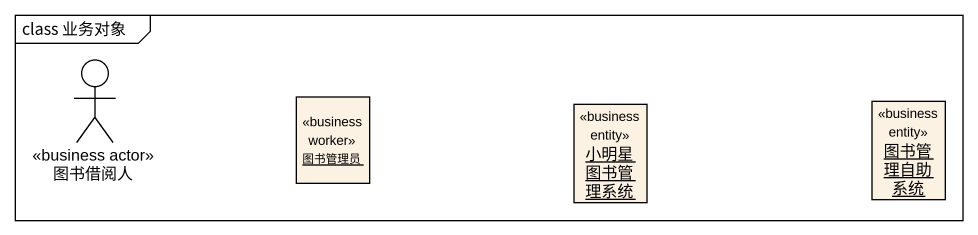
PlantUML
@startuml
mainframe class 业务对象
allowmixing
hide circle
hide empty members
actor 图书借阅人 <<business actor>>
object 图书管理员 <<business worker>>
object 小明星图书管理系统 <<business entity>>
object 图书管理自助系统 <<business entity>>
@enduml
